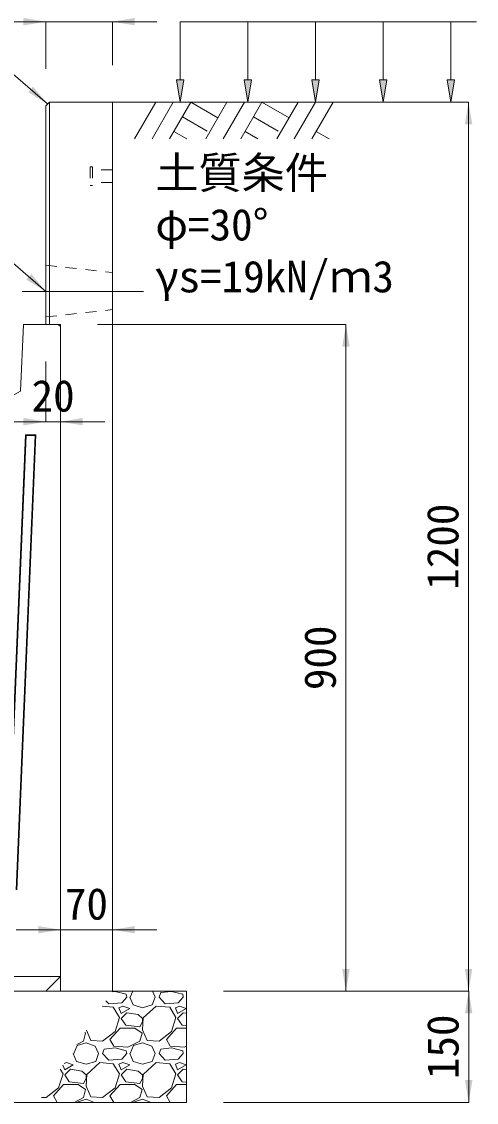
# Model space of a CAD drawing. Units: millimetres at full size. Extents: x 187207 to 255567, y 882048 to 905686.
# Drawn here: x 217806 to 218420, y 891640 to 893099 of the extents above; entities that cross this region are included whole.
import ezdxf
from ezdxf.enums import TextEntityAlignment as Align

# ---------------------------------------------------------------- set-up
doc = ezdxf.new("R2010")
doc.units = ezdxf.units.MM
doc.header["$LTSCALE"] = 20
doc.linetypes.add('USER1', pattern=[28.575, 19.05, -3.175, 3.175, -3.175])
doc.linetypes.add('USER2', pattern=[1.35, 0.75, -0.6])
for name, color, linetype, lineweight in [('0_2', 7, 'Continuous', 20), ('パネックス', 2, 'Continuous', 13), ('基礎材', 7, 'Continuous', 15), ('寸法線', 7, 'Continuous', 13), ('引出線', 4, 'Continuous', 13), ('箱型U字側溝', 2, 'Continuous', 9), ('ｲﾝｻｰﾄ', 3, 'USER2', 9), ('ﾊｯﾁﾝｸﾞ', 7, 'Continuous', 5)]:
    doc.layers.add(name, color=color, linetype=linetype, lineweight=lineweight)
doc.styles.add('ＭＳ ゴシック', font='')
doc.styles.get('ＭＳ ゴシック').set_extended_font_data('MS Gothic')

# ---------------------------------------------------------------- blocks, each defined once
blk = doc.blocks.new('filled_arrow')
at = {"color": 0, "linetype": 'Continuous', "lineweight": -2}
blk.add_solid([(7.5, 1.25), (0, 0), (7.5, -1.25)], dxfattribs=at)

msp = doc.modelspace()

# ---------------------------------------------------------------- hatches: boundary and pattern name
at = {"layer": '寸法線'}
for points in [[(218025.36, 893020.37), (218020.36, 892990.37), (218015.36, 893020.37)], [(218116.78, 893020.37), (218111.78, 892990.37), (218106.78, 893020.37)], [(218208.19, 893020.37), (218203.19, 892990.37), (218198.19, 893020.37)], [(218299.6, 893020.37), (218294.6, 892990.37), (218289.6, 893020.37)], [(218391.01, 893020.37), (218386.01, 892990.37), (218381.01, 893020.37)]]:
    msp.add_hatch(color=256, dxfattribs=at).paths.add_polyline_path(points)

# ---------------------------------------------------------------- linework, layer by layer
at = {"layer": '0_2'}
msp.add_line((217928.95, 892990.37), (218328.95, 892990.37), dxfattribs=at)
at = {"layer": 'パネックス'}
for p, q in [((217838.95, 892985.37), (217843.95, 892990.37)), ((217838.95, 892690.37), (217838.95, 892985.37)), ((217843.95, 892990.37), (217928.95, 892990.37)), ((217928.95, 892990.37), (217928.95, 891790.37)), ((217858.95, 892690.37), (217838.95, 892690.37)), ((217858.95, 891790.37), (217858.95, 892690.37)), ((217928.95, 891790.37), (217858.95, 891790.37))]:
    msp.add_line(p, q, dxfattribs=at)
at = {"layer": 'パネックス', "lineweight": 5}
msp.add_line((217843.95, 892990.37), (217843.95, 892690.37), dxfattribs=at)
at = {"layer": 'パネックス', "linetype": 'USER2', "lineweight": 9}
for p, q in [((217838.95, 892770.37), (217928.95, 892760.37)), ((217838.95, 892700.37), (217928.95, 892710.37))]:
    msp.add_line(p, q, dxfattribs=at)
at = {"layer": '基礎材'}
for p, q in [((217248.95, 891790.37), (218028.95, 891790.37)), ((218028.95, 891790.37), (218028.95, 891640.37)), ((217248.95, 891640.37), (218028.95, 891640.37))]:
    msp.add_line(p, q, dxfattribs=at)
at = {"layer": '寸法線'}
for p, q in [((217778.95, 893098.92), (217988.95, 893098.92)), ((217838.95, 893035.37), (217838.95, 893098.92)), ((217928.95, 893040.37), (217928.95, 893098.92)), ((217978.95, 892990.37), (218409.79, 892990.37)), ((218409.79, 891790.37), (218409.79, 892990.37)), ((217908.95, 892690.37), (218244.28, 892690.37)), ((218244.28, 892690.37), (218244.28, 891790.37)), ((217838.95, 892640.37), (217838.95, 892559.07)), ((217858.95, 892640.37), (217858.95, 892559.07)), ((217918.95, 892559.07), (217778.95, 892559.07)), ((217798.95, 891873.36), (217988.95, 891873.36)), ((217858.95, 891815.37), (217858.95, 891873.36)), ((217928.95, 891815.37), (217928.95, 891873.36)), ((218078.95, 891790.37), (218409.79, 891790.37)), ((218078.95, 891790.37), (218244.28, 891790.37)), ((218078.95, 891790.37), (218409.97, 891790.37)), ((218409.97, 891790.37), (218409.97, 891640.37)), ((218078.95, 891640.37), (218409.97, 891640.37))]:
    msp.add_line(p, q, dxfattribs=at)
at = {"layer": '寸法線', "lineweight": 9}
for p, q in [((218420.36, 893098.92), (218020.36, 893098.92)), ((218020.36, 893020.37), (218020.36, 893098.92)), ((218111.78, 893020.37), (218111.78, 893098.92)), ((218203.19, 893020.37), (218203.19, 893098.92)), ((218294.6, 893020.37), (218294.6, 893098.92)), ((218386.01, 893020.37), (218386.01, 893098.92))]:
    msp.add_line(p, q, dxfattribs=at)
at = {"layer": '寸法線', "linetype": 'USER1', "lineweight": 9}
msp.add_line((217807.09, 892734.97), (217970.81, 892734.97), dxfattribs=at)
at = {"layer": '寸法線', "lineweight": 9}
for points in [[(218025.36, 893020.37), (218020.36, 892990.37), (218015.36, 893020.37)], [(218116.78, 893020.37), (218111.78, 892990.37), (218106.78, 893020.37)], [(218208.19, 893020.37), (218203.19, 892990.37), (218198.19, 893020.37)], [(218299.6, 893020.37), (218294.6, 892990.37), (218289.6, 893020.37)], [(218391.01, 893020.37), (218386.01, 892990.37), (218381.01, 893020.37)]]:
    msp.add_lwpolyline(points, close=True, dxfattribs=at)
at = {"layer": '引出線'}
for points in [[(217841.45, 892987.87), (217721.24, 893091.33), (217412.99, 893091.33)], [(217838.95, 892734.97), (217732.72, 892826.7), (217560.98, 892826.7)]]:
    msp.add_lwpolyline(points, dxfattribs=at)
at = {"layer": '箱型U字側溝'}
for p, q in [((217825.75, 892541.37), (217799.94, 891927.05)), ((217812.7, 892540.37), (217811.74, 892541.37)), ((217825.75, 892541.37), (217824.71, 892540.37)), ((217328.95, 891810.37), (217858.95, 891810.37))]:
    msp.add_line(p, q, dxfattribs=at)
at = {"layer": '箱型U字側溝', "lineweight": 13}
msp.add_lwpolyline([(217416.94, 891928.27), (217393.95, 892475.37), (217420.95, 892540.37), (217418.95, 892580.37), (217382.95, 892600.37), (217378.95, 892690.37), (217331.95, 892690.37), (217328.95, 892687.37), (217328.95, 891810.37), (217348.95, 891790.37), (217838.95, 891790.37), (217858.95, 891810.37), (217858.95, 892687.37), (217855.95, 892690.37), (217808.95, 892690.37), (217804.95, 892600.37), (217768.95, 892580.37), (217766.95, 892540.37), (217793.95, 892475.37)], dxfattribs=at)
at = {"layer": '箱型U字側溝'}
for points in [[(217785.95, 891927.64), (217811.74, 892541.37), (217825.75, 892541.37)], [(217798.94, 891927.1), (217824.71, 892540.37), (217812.7, 892540.37), (217786.95, 891927.6)]]:
    msp.add_lwpolyline(points, dxfattribs=at)
at = {"layer": 'ｲﾝｻｰﾄ'}
for p, q in [((217901.95, 892902.87), (217898.95, 892902.87)), ((217898.95, 892902.87), (217898.95, 892877.87)), ((217901.95, 892902.87), (217901.95, 892877.87)), ((217928.95, 892898.87), (217901.95, 892898.87)), ((217928.95, 892898.87), (217928.95, 892881.87)), ((217901.95, 892877.87), (217898.95, 892877.87)), ((217928.95, 892881.87), (217901.95, 892881.87))]:
    msp.add_line(p, q, dxfattribs=at)
at = {"layer": 'ﾊｯﾁﾝｸﾞ', "lineweight": 9}
for p, q in [((217987.6, 892990.36), (217958.95, 892940.74)), ((218011.22, 892990.36), (217982.57, 892940.74)), ((218034.84, 892990.36), (218006.19, 892940.74)), ((218034.84, 892990.36), (218071.41, 892969.25)), ((218083.6, 892990.36), (218054.95, 892940.74)), ((218107.22, 892990.36), (218078.57, 892940.74)), ((218130.84, 892990.36), (218102.19, 892940.74)), ((218130.84, 892990.36), (218167.41, 892969.25)), ((218179.6, 892990.36), (218150.95, 892940.74)), ((218203.22, 892990.36), (218174.57, 892940.74)), ((218226.84, 892990.36), (218198.19, 892940.74)), ((218023.42, 892970.58), (218056.83, 892951.29)), ((218119.42, 892970.58), (218152.83, 892951.29)), ((218012, 892950.79), (218029.41, 892940.74)), ((218108, 892950.79), (218125.41, 892940.74)), ((218204, 892950.79), (218221.41, 892940.74))]:
    msp.add_line(p, q, dxfattribs=at)
at = {"layer": 'ﾊｯﾁﾝｸﾞ'}
for p, q in [((217932.51, 891790.14), (217928.52, 891789.72)), ((217947.75, 891786.33), (217932.51, 891790.14)), ((217948.51, 891782.52), (217941.65, 891774.9)), ((217948.51, 891782.52), (217947.75, 891786.33)), ((217952.32, 891782.52), (217956.89, 891771.85)), ((217953.08, 891782.52), (217956.44, 891790.37)), ((217982.8, 891771.85), (217986.61, 891782.52)), ((217982.99, 891790.37), (217986.61, 891782.52)), ((217991.94, 891782.52), (217994.23, 891788.62)), ((218000.33, 891773.38), (217991.94, 891782.52)), ((218008.71, 891790.14), (217994.23, 891788.62)), ((218023.95, 891786.33), (218008.71, 891790.14)), ((218024.71, 891782.52), (218017.85, 891774.9)), ((218024.71, 891782.52), (218023.95, 891786.33)), ((218028.52, 891782.52), (218028.94, 891781.54)), ((217930.22, 891768.81), (217915.37, 891770.04)), ((217924.13, 891773.38), (217920.35, 891777.5)), ((217941.65, 891774.9), (217924.13, 891773.38)), ((217938.6, 891755.09), (217930.22, 891768.81)), ((217943.18, 891770.33), (217937.84, 891768.04)), ((217937.84, 891768.04), (217940.89, 891760.42)), ((217952.32, 891767.28), (217943.18, 891770.33)), ((217956.89, 891771.85), (217969.85, 891768.04)), ((217969.85, 891768.04), (217982.8, 891771.85)), ((217988.13, 891770.33), (217970.61, 891754.33)), ((218006.42, 891768.81), (217988.13, 891770.33)), ((218017.85, 891774.9), (218000.33, 891773.38)), ((218014.8, 891755.09), (218006.42, 891768.81)), ((218019.38, 891770.33), (218014.04, 891768.04)), ((218014.04, 891768.04), (218017.09, 891760.42)), ((218028.52, 891767.28), (218019.38, 891770.33)), ((217932.51, 891736.04), (217938.6, 891755.09)), ((217940.89, 891760.42), (217952.32, 891767.28)), ((217948.51, 891761.19), (217940.89, 891753.57)), ((217940.89, 891753.57), (217946.99, 891744.42)), ((217963.75, 891758.9), (217948.51, 891761.19)), ((217969.85, 891753.57), (217963.75, 891758.9)), ((217970.61, 891754.33), (217969.85, 891738.33)), ((217969.85, 891748.99), (217969.85, 891753.57)), ((218008.71, 891736.04), (218014.8, 891755.09)), ((218017.09, 891760.42), (218028.52, 891767.28)), ((218024.71, 891761.19), (218017.09, 891753.57)), ((218017.09, 891753.57), (218023.19, 891744.42)), ((218028.91, 891760.56), (218024.71, 891761.19)), ((217925.65, 891725.37), (217939.37, 891740.61)), ((217939.37, 891740.61), (217959.18, 891740.61)), ((217946.99, 891744.42), (217966.04, 891742.14)), ((217959.18, 891740.61), (217969.08, 891733.75)), ((217966.04, 891742.14), (217969.85, 891748.99)), ((217969.85, 891738.33), (217975.94, 891723.85)), ((218001.85, 891725.37), (218015.57, 891740.61)), ((218015.57, 891740.61), (218028.89, 891740.61)), ((218023.19, 891744.42), (218028.89, 891743.74)), ((217892.88, 891733.75), (217889.84, 891723.09)), ((217891.69, 891734.58), (217892.88, 891733.75)), ((217893.86, 891737.83), (217899.74, 891723.85)), ((217899.74, 891723.85), (217915.74, 891723.09)), ((217915.74, 891723.09), (217932.51, 891736.04)), ((217930.98, 891716.23), (217925.65, 891725.37)), ((217969.08, 891733.75), (217966.04, 891723.09)), ((217975.94, 891723.85), (217991.94, 891723.09)), ((217991.94, 891723.09), (218008.71, 891736.04)), ((218007.18, 891716.23), (218001.85, 891725.37)), ((217876.88, 891706.32), (217881.45, 891716.99)), ((217889.84, 891723.09), (217880.88, 891718.39)), ((217881.45, 891716.99), (217893.65, 891720.8)), ((217893.65, 891720.8), (217905.84, 891716.23)), ((217905.84, 891716.23), (217910.41, 891706.32)), ((217915.74, 891706.32), (217918.03, 891712.42)), ((217932.51, 891713.94), (217918.03, 891712.42)), ((217950.03, 891714.7), (217930.98, 891716.23)), ((217947.75, 891710.13), (217932.51, 891713.94)), ((217948.51, 891706.32), (217947.75, 891710.13)), ((217966.04, 891723.09), (217950.03, 891714.7)), ((217953.08, 891706.32), (217957.65, 891716.99)), ((217957.65, 891716.99), (217969.85, 891720.8)), ((217969.85, 891720.8), (217982.04, 891716.23)), ((217982.04, 891716.23), (217986.61, 891706.32)), ((217991.94, 891706.32), (217994.23, 891712.42)), ((218008.71, 891713.94), (217994.23, 891712.42)), ((218026.23, 891714.7), (218007.18, 891716.23)), ((218023.95, 891710.13), (218008.71, 891713.94)), ((218024.71, 891706.32), (218023.95, 891710.13)), ((218028.86, 891716.08), (218026.23, 891714.7)), ((217876.12, 891706.32), (217880.69, 891695.65)), ((217880.69, 891695.65), (217893.65, 891691.84)), ((217893.65, 891691.84), (217906.6, 891695.65)), ((217906.6, 891695.65), (217910.41, 891706.32)), ((217924.13, 891697.18), (217915.74, 891706.32)), ((217941.65, 891698.7), (217924.13, 891697.18)), ((217948.51, 891706.32), (217941.65, 891698.7)), ((217952.32, 891706.32), (217956.89, 891695.65)), ((217956.89, 891695.65), (217969.85, 891691.84)), ((217969.85, 891691.84), (217982.8, 891695.65)), ((217982.8, 891695.65), (217986.61, 891706.32)), ((218000.33, 891697.18), (217991.94, 891706.32)), ((218017.85, 891698.7), (218000.33, 891697.18)), ((218024.71, 891706.32), (218017.85, 891698.7)), ((218028.52, 891706.32), (218028.85, 891705.56)), ((217862.4, 891678.89), (217858.62, 891685.07)), ((217862.21, 891690.43), (217864.69, 891684.22)), ((217866.98, 891694.13), (217863.75, 891692.75)), ((217864.69, 891684.22), (217876.12, 891691.08)), ((217872.31, 891684.99), (217864.69, 891677.37)), ((217876.12, 891691.08), (217866.98, 891694.13)), ((217887.55, 891682.7), (217872.31, 891684.99)), ((217893.65, 891677.37), (217887.55, 891682.7)), ((217911.93, 891694.13), (217894.41, 891678.13)), ((217930.22, 891692.61), (217911.93, 891694.13)), ((217938.6, 891678.89), (217930.22, 891692.61)), ((217943.18, 891694.13), (217937.84, 891691.84)), ((217937.84, 891691.84), (217940.89, 891684.22)), ((217940.89, 891684.22), (217952.32, 891691.08)), ((217948.51, 891684.99), (217940.89, 891677.37)), ((217952.32, 891691.08), (217943.18, 891694.13)), ((217963.75, 891682.7), (217948.51, 891684.99)), ((217969.85, 891677.37), (217963.75, 891682.7)), ((217988.13, 891694.13), (217970.61, 891678.13)), ((218006.42, 891692.61), (217988.13, 891694.13)), ((218014.8, 891678.89), (218006.42, 891692.61)), ((218019.38, 891694.13), (218014.04, 891691.84)), ((218014.04, 891691.84), (218017.09, 891684.22)), ((218017.09, 891684.22), (218028.52, 891691.08)), ((218024.71, 891684.99), (218017.09, 891677.37)), ((218028.52, 891691.08), (218019.38, 891694.13)), ((218028.82, 891684.37), (218024.71, 891684.99)), ((217856.31, 891659.84), (217862.4, 891678.89)), ((217864.69, 891677.37), (217870.79, 891668.22)), ((217870.79, 891668.22), (217889.84, 891665.94)), ((217889.84, 891665.94), (217893.65, 891672.79)), ((217894.41, 891678.13), (217893.65, 891662.13)), ((217893.65, 891672.79), (217893.65, 891677.37)), ((217932.51, 891659.84), (217938.6, 891678.89)), ((217940.89, 891677.37), (217946.99, 891668.22)), ((217946.99, 891668.22), (217966.04, 891665.94)), ((217966.04, 891665.94), (217969.85, 891672.79)), ((217970.61, 891678.13), (217969.85, 891662.13)), ((217969.85, 891672.79), (217969.85, 891677.37)), ((218008.71, 891659.84), (218014.8, 891678.89)), ((218017.09, 891677.37), (218023.19, 891668.22)), ((218023.19, 891668.22), (218028.8, 891667.55)), ((217839.54, 891646.89), (217856.31, 891659.84)), ((217849.45, 891649.17), (217863.17, 891664.41)), ((217863.17, 891664.41), (217882.98, 891664.41)), ((217882.98, 891664.41), (217892.88, 891657.55)), ((217892.88, 891657.55), (217889.84, 891646.89)), ((217893.65, 891662.13), (217899.74, 891647.65)), ((217915.74, 891646.89), (217932.51, 891659.84)), ((217925.65, 891649.17), (217939.37, 891664.41)), ((217939.37, 891664.41), (217959.18, 891664.41)), ((217959.18, 891664.41), (217969.08, 891657.55)), ((217969.08, 891657.55), (217966.04, 891646.89)), ((217969.85, 891662.13), (217975.94, 891647.65)), ((217991.94, 891646.89), (218008.71, 891659.84)), ((218001.85, 891649.17), (218015.57, 891664.41)), ((218015.57, 891664.41), (218028.8, 891664.41)), ((217833.32, 891647.18), (217839.54, 891646.89)), ((217854.58, 891640.37), (217849.45, 891649.17)), ((217889.84, 891646.89), (217877.4, 891640.37)), ((217881.27, 891640.37), (217881.45, 891640.79)), ((217881.45, 891640.79), (217893.65, 891644.6)), ((217893.65, 891644.6), (217904.92, 891640.37)), ((217899.74, 891647.65), (217915.74, 891646.89)), ((217930.78, 891640.37), (217925.65, 891649.17)), ((217966.04, 891646.89), (217953.6, 891640.37)), ((217957.47, 891640.37), (217957.65, 891640.79)), ((217957.65, 891640.79), (217969.85, 891644.6)), ((217969.85, 891644.6), (217981.12, 891640.37)), ((217975.94, 891647.65), (217991.94, 891646.89)), ((218006.98, 891640.37), (218001.85, 891649.17))]:
    msp.add_line(p, q, dxfattribs=at)

# ---------------------------------------------------------------- block references
at = {"layer": '寸法線', "xscale": 4, "yscale": 4}
for p, rotation in [((217838.95, 893098.92), 180), ((218409.79, 892990.37), 270), ((218244.28, 892690.37), 270), ((217838.95, 892559.07), 180), ((217858.95, 891873.36), 180), ((218244.28, 891790.37), 90), ((218409.79, 891790.37), 90), ((218409.97, 891790.37), 270), ((218409.97, 891640.37), 90)]:
    msp.add_blockref('filled_arrow', p, dxfattribs=dict(at, rotation=rotation))
for p in [(217928.95, 893098.92), (217858.95, 892559.07), (217928.95, 891873.36)]:
    msp.add_blockref('filled_arrow', p, dxfattribs=at)
at = {"layer": '引出線', "xscale": 4, "yscale": 4}
for p, rotation in [((217841.45, 892987.87), 139.3), ((217838.95, 892734.97), 139.2)]:
    msp.add_blockref('filled_arrow', p, dxfattribs=dict(at, rotation=rotation))

# ---------------------------------------------------------------- texts
at = {"layer": '寸法線', "style": 'ＭＳ ゴシック'}
for s, p in [('土質条件', (217986.91, 892916.38)), ('φ=30°', (217986.91, 892846.38)), ('γs=19kN/ｍ3', (217986.91, 892776.38))]:
    msp.add_text(s, height=42.72, dxfattribs=at).set_placement(p, align=Align.TOP_LEFT)
for s, p in [('20', (217848.95, 892594.07)), ('70', (217893.95, 891908.36))]:
    msp.add_text(s, height=42.72, dxfattribs=at).set_placement(p, align=Align.MIDDLE_CENTER)
for s, p in [('1200', (218374.79, 892390.37)), ('900', (218209.28, 892240.37)), ('150', (218374.97, 891715.37))]:
    msp.add_text(s, height=42.72, rotation=90, dxfattribs=at).set_placement(p, align=Align.MIDDLE_CENTER)

doc.saveas('drawing.dxf')
